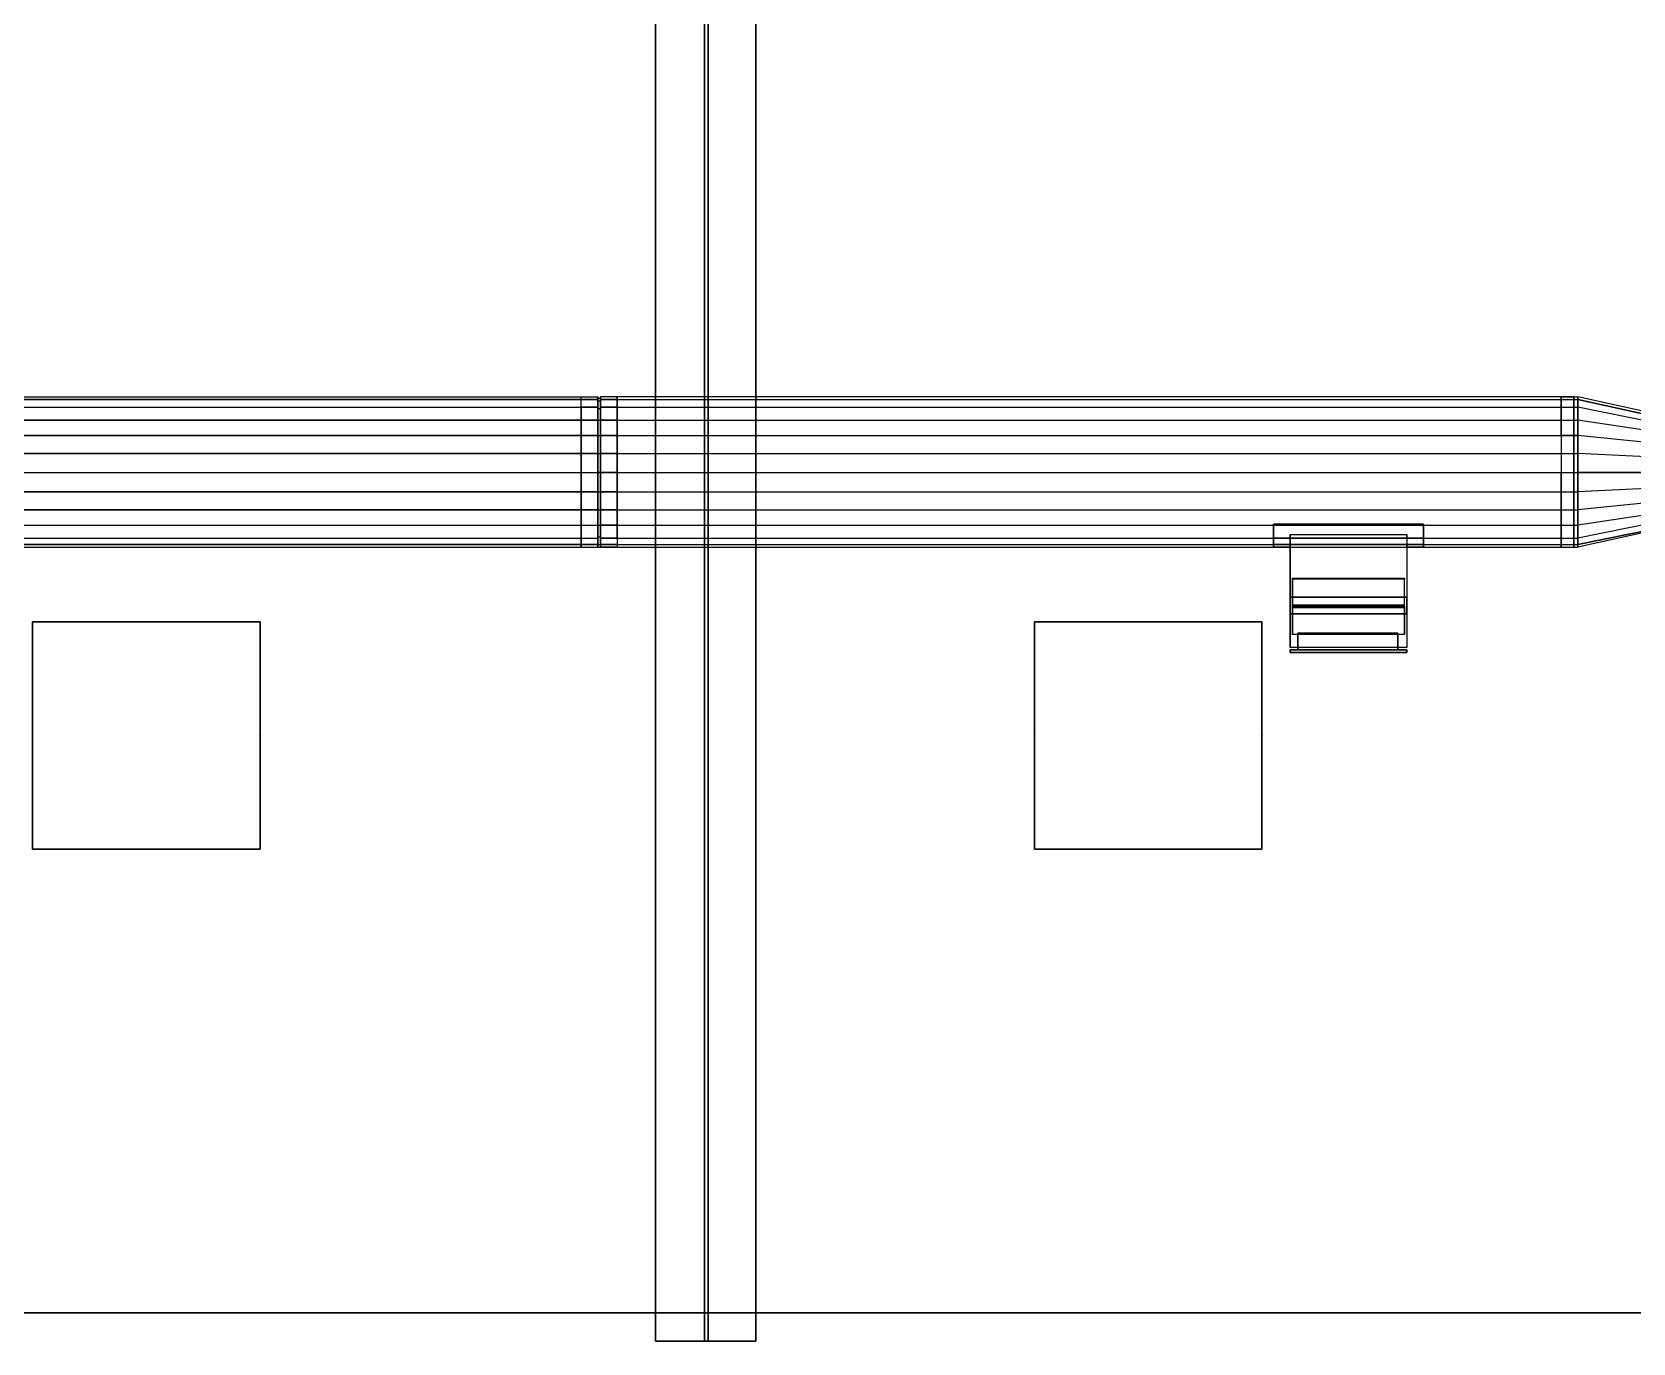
# Model space of a CAD drawing. Header units: metres. Extents: x 114 to 218, y 8 to 180.
# Drawn here: x 169.72 to 188.89, y 24.51 to 40.2 of the extents above; entities that cross this region are included whole.
import ezdxf

# ---------------------------------------------------------------- set-up
doc = ezdxf.new("R2010")
doc.units = ezdxf.units.M
doc.header["$MEASUREMENT"] = 0
for name, color, linetype in [('E-LIGHT', 7, 'Continuous'), ('M-SA2S-ADist', 7, 'Continuous'), ('M-SA2S-Conn', 7, 'Continuous'), ('M-SA2S-Damp', 7, 'Continuous'), ('M-SA2S-Rect', 7, 'Continuous'), ('M-SA2S-Round', 7, 'Continuous'), ('S-3D-BEAM', 7, 'Continuous')]:
    doc.layers.add(name, color=color, linetype=linetype)

msp = doc.modelspace()

# ---------------------------------------------------------------- linework, layer by layer
at = {"layer": 'E-LIGHT', "color": 5, "true_color": 0x0000ff}
for points in [[(172.45, 30.42), (169.727, 30.42), (169.727, 33.142), (172.45, 33.142), (169.727, 33.142), (169.727, 30.42), (172.45, 30.42)], [(169.727, 33.142), (169.727, 33.142)], [(169.727, 33.142), (169.727, 33.142)], [(172.45, 33.142), (172.45, 30.42), (172.45, 33.142)], [(172.45, 33.142), (172.45, 33.142)], [(172.45, 33.142), (172.45, 33.142)], [(184.447, 30.42), (181.725, 30.42), (181.725, 33.142), (184.447, 33.142), (181.725, 33.142), (181.725, 30.42), (184.447, 30.42)], [(181.725, 33.142), (181.725, 33.142)], [(181.725, 33.142), (181.725, 33.142)], [(184.447, 33.142), (184.447, 30.42), (184.447, 33.142)], [(184.447, 33.142), (184.447, 33.142)], [(184.447, 33.142), (184.447, 33.142)], [(169.727, 31.789), (169.727, 31.789)], [(169.727, 31.774), (169.727, 31.774), (169.727, 31.774)], [(169.727, 31.758), (169.727, 31.758)], [(169.742, 31.774), (169.742, 31.774)], [(172.434, 31.774), (172.434, 31.774)], [(172.45, 31.789), (172.45, 31.789)], [(172.45, 31.774), (172.45, 31.774), (172.45, 31.774)], [(172.45, 31.758), (172.45, 31.758)], [(172.465, 31.774), (172.465, 31.774)], [(181.709, 31.774), (181.709, 31.774)], [(181.725, 31.789), (181.725, 31.789)], [(181.725, 31.774), (181.725, 31.774), (181.725, 31.774)], [(181.725, 31.758), (181.725, 31.758)], [(181.74, 31.774), (181.74, 31.774)], [(184.432, 31.774), (184.432, 31.774)], [(184.447, 31.789), (184.447, 31.789)], [(184.447, 31.774), (184.447, 31.774), (184.447, 31.774)], [(184.447, 31.758), (184.447, 31.758)], [(184.463, 31.774), (184.463, 31.774)], [(169.727, 30.42), (169.727, 30.42)], [(169.727, 30.42), (169.727, 30.42)], [(172.45, 30.42), (172.45, 30.42)], [(172.45, 30.42), (172.45, 30.42)], [(181.725, 30.42), (181.725, 30.42)], [(181.725, 30.42), (181.725, 30.42)], [(184.447, 30.42), (184.447, 30.42)], [(184.447, 30.42), (184.447, 30.42)]]:
    msp.add_lwpolyline(points, dxfattribs=at)
at = {"layer": 'M-SA2S-ADist', "color": 3, "true_color": 0x00ff00}
for points in [[(184.878, 32.804), (184.878, 33.004), (184.878, 32.804), (186.078, 32.804), (186.078, 33.004), (184.878, 33.004), (186.078, 33.004), (186.078, 32.804)], [(184.878, 33.004), (184.878, 33.004)], [(186.078, 33.004), (186.078, 33.004)], [(186.078, 33.004), (186.078, 33.004)], [(186.185, 32.773), (184.786, 32.773), (184.786, 32.804), (186.185, 32.804), (186.185, 32.773), (186.185, 32.804), (184.786, 32.804), (184.786, 32.773)], [(186.185, 32.773), (186.185, 32.804), (184.786, 32.804), (186.185, 32.804), (186.185, 32.773), (184.786, 32.773), (186.185, 32.773), (184.786, 32.773), (184.786, 32.804), (184.786, 32.773), (184.786, 32.773)], [(184.786, 32.804), (184.786, 32.804)], [(184.786, 32.804), (184.786, 32.804)], [(184.786, 32.804), (184.786, 32.804)], [(184.786, 32.804), (186.185, 32.804), (186.185, 32.773), (184.786, 32.773), (184.786, 32.804), (184.786, 32.773), (184.786, 32.804), (184.786, 32.773), (186.185, 32.773), (186.185, 32.804), (184.786, 32.804), (186.185, 32.804), (186.185, 32.773), (186.185, 32.804)], [(184.786, 32.804), (186.185, 32.804)], [(184.786, 32.773), (184.786, 32.804), (184.786, 32.773), (186.185, 32.773), (186.185, 32.804), (184.786, 32.804), (186.185, 32.804), (186.185, 32.773)], [(184.786, 32.804), (184.786, 32.804)], [(184.786, 32.804), (184.786, 32.804)], [(184.786, 32.804), (184.786, 32.804)], [(186.078, 32.804), (184.878, 32.804)], [(184.878, 32.804), (184.878, 32.804)], [(186.078, 32.804), (186.078, 32.804)], [(186.185, 32.804), (186.185, 32.804)], [(186.185, 32.804), (186.185, 32.804)], [(186.185, 32.804), (186.185, 32.804)], [(186.185, 32.804), (186.185, 32.804)], [(186.185, 32.804), (186.185, 32.804)], [(186.185, 32.804), (186.185, 32.804)], [(186.185, 32.804), (186.185, 32.804)], [(184.786, 32.773), (184.786, 32.773)], [(184.786, 32.773), (184.786, 32.773)], [(186.185, 32.773), (184.786, 32.773)], [(186.185, 32.773), (184.786, 32.773)], [(186.185, 32.773), (184.786, 32.773)], [(184.786, 32.773), (184.786, 32.773)], [(184.786, 32.773), (184.786, 32.773)], [(184.786, 32.773), (184.786, 32.773)], [(184.786, 32.773), (184.786, 32.773)], [(186.185, 32.773), (186.185, 32.773)], [(186.185, 32.773), (186.185, 32.773)], [(186.185, 32.773), (186.185, 32.773)], [(186.185, 32.773), (186.185, 32.773)], [(186.185, 32.773), (186.185, 32.773)], [(186.185, 32.773), (186.185, 32.773)], [(186.185, 32.773), (186.185, 32.773)]]:
    msp.add_lwpolyline(points, dxfattribs=at)
at = {"layer": 'M-SA2S-Conn', "color": 5, "true_color": 0x0000ff}
for points in [[(176.295, 35.711), (176.295, 35.804), (176.295, 35.834)], [(176.295, 35.711), (176.295, 35.804), (176.495, 35.804), (176.295, 35.804), (176.295, 35.834), (176.495, 35.834)], [(176.295, 35.834), (176.295, 35.834)], [(176.295, 35.804), (176.295, 35.804)], [(176.295, 35.804), (176.295, 35.804)], [(176.295, 35.557), (176.295, 35.711), (176.495, 35.711)], [(176.495, 35.711), (176.295, 35.711), (176.295, 35.557), (176.495, 35.557)], [(176.295, 35.711), (176.295, 35.711)], [(176.295, 35.711), (176.295, 35.711)], [(176.495, 34.696), (176.495, 34.481), (176.495, 34.296), (176.495, 34.142), (176.495, 34.065), (176.495, 34.035), (176.495, 34.065), (176.495, 34.142), (176.495, 34.296), (176.495, 34.481), (176.495, 34.696), (176.495, 34.927), (176.495, 35.157), (176.495, 35.373), (176.495, 35.557), (176.495, 35.711), (176.495, 35.804), (176.495, 35.834), (176.495, 35.804), (176.495, 35.711), (176.495, 35.557), (176.495, 35.373), (176.495, 35.157), (176.495, 34.927), (176.495, 34.696)], [(176.495, 35.834), (176.495, 35.834)], [(176.495, 35.788), (176.495, 35.819), (176.526, 35.819)], [(176.495, 35.819), (176.495, 35.788), (176.526, 35.788)], [(176.495, 35.819), (176.495, 35.819)], [(176.495, 35.804), (176.495, 35.804)], [(176.495, 35.804), (176.495, 35.804)], [(176.495, 35.696), (176.495, 35.788), (176.526, 35.788)], [(176.495, 35.788), (176.495, 35.696), (176.526, 35.696)], [(176.495, 35.788), (176.495, 35.788)], [(176.495, 35.788), (176.495, 35.788)], [(176.495, 35.711), (176.495, 35.711)], [(176.495, 35.711), (176.495, 35.711)], [(176.495, 35.557), (176.495, 35.696), (176.526, 35.696)], [(176.495, 35.696), (176.495, 35.557), (176.526, 35.557)], [(176.495, 35.696), (176.495, 35.696)], [(176.495, 35.696), (176.495, 35.696)], [(176.726, 35.834), (176.726, 35.804), (176.526, 35.804)], [(176.726, 35.804), (176.726, 35.834), (176.526, 35.834)], [(176.526, 34.065), (176.526, 34.142), (176.526, 34.296), (176.526, 34.481), (176.526, 34.696), (176.526, 34.927), (176.526, 35.157), (176.526, 35.373), (176.526, 35.557), (176.526, 35.711), (176.526, 35.804), (176.526, 35.834), (176.526, 35.804), (176.526, 35.711), (176.526, 35.557), (176.526, 35.373), (176.526, 35.157), (176.526, 34.927), (176.526, 34.696), (176.526, 34.481), (176.526, 34.296), (176.526, 34.142), (176.526, 34.065), (176.526, 34.035), (176.526, 34.065)], [(176.526, 35.834), (176.526, 35.834)], [(176.526, 35.373), (176.526, 35.557), (176.526, 35.696), (176.526, 35.788), (176.526, 35.819), (176.526, 35.788), (176.526, 35.696), (176.526, 35.557), (176.526, 35.373), (176.526, 35.157), (176.526, 34.927), (176.526, 34.696), (176.526, 34.481), (176.526, 34.296), (176.526, 34.158), (176.526, 34.065), (176.526, 34.035), (176.526, 34.065), (176.526, 34.158), (176.526, 34.296), (176.526, 34.481), (176.526, 34.696), (176.526, 34.927), (176.526, 35.157), (176.526, 35.373)], [(176.526, 35.819), (176.526, 35.819)], [(176.726, 35.804), (176.726, 35.711), (176.526, 35.711)], [(176.726, 35.711), (176.726, 35.804), (176.526, 35.804)], [(176.526, 35.804), (176.526, 35.804)], [(176.526, 35.804), (176.526, 35.804)], [(176.526, 35.788), (176.526, 35.788)], [(176.526, 35.788), (176.526, 35.788)], [(176.726, 35.711), (176.726, 35.557), (176.526, 35.557)], [(176.726, 35.557), (176.726, 35.711), (176.526, 35.711)], [(176.526, 35.711), (176.526, 35.711)], [(176.526, 35.711), (176.526, 35.711)], [(176.526, 35.696), (176.526, 35.696)], [(176.526, 35.696), (176.526, 35.696)], [(176.726, 35.834), (176.726, 35.834)], [(176.726, 35.804), (176.726, 35.804)], [(176.726, 35.804), (176.726, 35.804)], [(176.726, 35.711), (176.726, 35.711)], [(176.726, 35.711), (176.726, 35.711)], [(176.295, 35.373), (176.295, 35.557), (176.495, 35.557)], [(176.295, 35.557), (176.295, 35.373), (176.495, 35.373)], [(176.295, 35.557), (176.295, 35.557)], [(176.295, 35.557), (176.295, 35.557)], [(176.495, 35.373), (176.495, 35.557), (176.526, 35.557)], [(176.495, 35.557), (176.495, 35.373), (176.526, 35.373)], [(176.495, 35.557), (176.495, 35.557)], [(176.495, 35.557), (176.495, 35.557)], [(176.495, 35.557), (176.495, 35.557)], [(176.495, 35.557), (176.495, 35.557)], [(176.726, 35.557), (176.726, 35.373), (176.526, 35.373)], [(176.726, 35.373), (176.726, 35.557), (176.526, 35.557)], [(176.526, 35.557), (176.526, 35.557)], [(176.526, 35.557), (176.526, 35.557)], [(176.526, 35.557), (176.526, 35.557)], [(176.526, 35.557), (176.526, 35.557)], [(176.726, 35.557), (176.726, 35.557)], [(176.726, 35.557), (176.726, 35.557)], [(176.295, 35.157), (176.295, 35.373), (176.495, 35.373)], [(176.295, 35.373), (176.295, 35.157), (176.495, 35.157)], [(176.295, 35.373), (176.295, 35.373)], [(176.295, 35.373), (176.295, 35.373)], [(176.495, 35.157), (176.495, 35.373), (176.526, 35.373)], [(176.495, 35.373), (176.495, 35.157), (176.526, 35.157)], [(176.495, 35.373), (176.495, 35.373)], [(176.495, 35.373), (176.495, 35.373)], [(176.495, 35.373), (176.495, 35.373)], [(176.495, 35.373), (176.495, 35.373)], [(176.726, 35.373), (176.726, 35.157), (176.526, 35.157)], [(176.726, 35.157), (176.726, 35.373), (176.526, 35.373)], [(176.526, 35.373), (176.526, 35.373)], [(176.526, 35.373), (176.526, 35.373)], [(176.526, 35.373), (176.526, 35.373)], [(176.526, 35.373), (176.526, 35.373)], [(176.726, 35.373), (176.726, 35.373)], [(176.726, 35.373), (176.726, 35.373)], [(176.295, 34.927), (176.295, 35.157), (176.495, 35.157)], [(176.295, 35.157), (176.295, 34.927), (176.495, 34.927)], [(176.295, 35.157), (176.295, 35.157)], [(176.295, 35.157), (176.295, 35.157)], [(176.495, 34.927), (176.495, 35.157), (176.526, 35.157)], [(176.495, 35.157), (176.495, 34.927), (176.526, 34.927)], [(176.495, 35.157), (176.495, 35.157)], [(176.495, 35.157), (176.495, 35.157)], [(176.495, 35.157), (176.495, 35.157)], [(176.495, 35.157), (176.495, 35.157)], [(176.726, 35.157), (176.726, 34.927), (176.526, 34.927)], [(176.726, 34.927), (176.726, 35.157), (176.526, 35.157)], [(176.526, 35.157), (176.526, 35.157)], [(176.526, 35.157), (176.526, 35.157)], [(176.526, 35.157), (176.526, 35.157)], [(176.526, 35.157), (176.526, 35.157)], [(176.726, 35.157), (176.726, 35.157)], [(176.726, 35.157), (176.726, 35.157)], [(176.295, 34.696), (176.295, 34.927), (176.495, 34.927)], [(176.295, 34.927), (176.295, 34.696), (176.495, 34.696)], [(176.295, 34.927), (176.295, 34.927)], [(176.295, 34.927), (176.295, 34.927)], [(176.495, 34.927), (176.495, 34.696), (176.526, 34.696)], [(176.526, 34.927), (176.495, 34.927), (176.495, 34.696)], [(176.495, 34.927), (176.495, 34.927)], [(176.495, 34.927), (176.495, 34.927)], [(176.495, 34.927), (176.495, 34.927)], [(176.495, 34.927), (176.495, 34.927)], [(176.726, 34.927), (176.726, 34.696), (176.526, 34.696)], [(176.726, 34.696), (176.726, 34.927), (176.526, 34.927)], [(176.526, 34.927), (176.526, 34.927)], [(176.526, 34.927), (176.526, 34.927)], [(176.526, 34.927), (176.526, 34.927)], [(176.526, 34.927), (176.526, 34.927)], [(176.726, 34.927), (176.726, 34.927)], [(176.726, 34.927), (176.726, 34.927)], [(176.295, 34.481), (176.295, 34.696), (176.495, 34.696)], [(176.295, 34.696), (176.295, 34.481), (176.495, 34.481)], [(176.295, 34.696), (176.295, 34.696)], [(176.295, 34.696), (176.295, 34.696)], [(176.495, 34.696), (176.495, 34.481), (176.526, 34.481)], [(176.495, 34.481), (176.495, 34.696), (176.526, 34.696)], [(176.495, 34.696), (176.495, 34.696)], [(176.495, 34.696), (176.495, 34.696)], [(176.495, 34.696), (176.495, 34.696)], [(176.495, 34.696), (176.495, 34.696)], [(176.726, 34.696), (176.726, 34.481), (176.526, 34.481)], [(176.726, 34.481), (176.726, 34.696), (176.526, 34.696)], [(176.526, 34.696), (176.526, 34.696)], [(176.526, 34.696), (176.526, 34.696)], [(176.526, 34.696), (176.526, 34.696)], [(176.526, 34.696), (176.526, 34.696)], [(176.726, 34.696), (176.726, 34.696)], [(176.726, 34.696), (176.726, 34.696)], [(176.295, 34.296), (176.295, 34.481), (176.495, 34.481)], [(176.295, 34.481), (176.295, 34.296), (176.495, 34.296)], [(176.295, 34.481), (176.295, 34.481)], [(176.295, 34.481), (176.295, 34.481)], [(176.495, 34.481), (176.495, 34.296), (176.526, 34.296)], [(176.495, 34.296), (176.495, 34.481), (176.526, 34.481)], [(176.495, 34.481), (176.495, 34.481)], [(176.495, 34.481), (176.495, 34.481)], [(176.495, 34.481), (176.495, 34.481)], [(176.495, 34.481), (176.495, 34.481)], [(176.726, 34.481), (176.726, 34.296), (176.526, 34.296)], [(176.726, 34.296), (176.726, 34.481), (176.526, 34.481)], [(176.526, 34.481), (176.526, 34.481)], [(176.526, 34.481), (176.526, 34.481)], [(176.526, 34.481), (176.526, 34.481)], [(176.526, 34.481), (176.526, 34.481)], [(176.726, 34.481), (176.726, 34.481)], [(176.726, 34.481), (176.726, 34.481)], [(176.295, 34.142), (176.295, 34.296), (176.495, 34.296)], [(176.295, 34.296), (176.295, 34.142), (176.495, 34.142)], [(176.295, 34.296), (176.295, 34.296)], [(176.295, 34.296), (176.295, 34.296)], [(176.295, 34.065), (176.295, 34.142), (176.495, 34.142)], [(176.295, 34.142), (176.295, 34.065), (176.495, 34.065)], [(176.295, 34.142), (176.295, 34.142)], [(176.295, 34.142), (176.295, 34.142)], [(176.495, 34.296), (176.495, 34.158), (176.526, 34.158)], [(176.495, 34.158), (176.495, 34.296), (176.526, 34.296)], [(176.495, 34.296), (176.495, 34.296)], [(176.495, 34.296), (176.495, 34.296)], [(176.495, 34.296), (176.495, 34.296)], [(176.495, 34.296), (176.495, 34.296)], [(176.495, 34.158), (176.495, 34.065), (176.526, 34.065)], [(176.495, 34.065), (176.495, 34.158), (176.526, 34.158)], [(176.495, 34.158), (176.495, 34.158)], [(176.495, 34.158), (176.495, 34.158)], [(176.495, 34.142), (176.495, 34.142)], [(176.495, 34.142), (176.495, 34.142)], [(176.726, 34.296), (176.726, 34.142), (176.526, 34.142)], [(176.526, 34.142), (176.726, 34.142), (176.726, 34.296), (176.526, 34.296)], [(176.526, 34.296), (176.526, 34.296)], [(176.526, 34.296), (176.526, 34.296)], [(176.526, 34.296), (176.526, 34.296)], [(176.526, 34.296), (176.526, 34.296)], [(176.526, 34.158), (176.526, 34.158)], [(176.526, 34.158), (176.526, 34.158)], [(176.726, 34.142), (176.726, 34.065), (176.526, 34.065), (176.726, 34.065), (176.726, 34.035), (176.526, 34.035)], [(176.526, 34.142), (176.526, 34.142)], [(176.526, 34.142), (176.526, 34.142)], [(176.726, 34.296), (176.726, 34.296)], [(176.726, 34.296), (176.726, 34.296)], [(176.726, 34.142), (176.726, 34.065), (176.726, 34.035)], [(176.726, 34.142), (176.726, 34.142)], [(176.726, 34.142), (176.726, 34.142)], [(176.295, 34.035), (176.295, 34.065), (176.495, 34.065)], [(176.295, 34.065), (176.295, 34.035), (176.495, 34.035)], [(176.295, 34.065), (176.295, 34.065)], [(176.295, 34.065), (176.295, 34.065)], [(176.295, 34.035), (176.295, 34.035)], [(176.495, 34.065), (176.495, 34.035), (176.526, 34.035)], [(176.495, 34.035), (176.495, 34.065), (176.526, 34.065)], [(176.495, 34.065), (176.495, 34.065)], [(176.495, 34.065), (176.495, 34.065)], [(176.495, 34.065), (176.495, 34.065)], [(176.495, 34.065), (176.495, 34.065)], [(176.495, 34.035), (176.495, 34.035)], [(176.495, 34.035), (176.495, 34.035)], [(176.526, 34.065), (176.526, 34.065)], [(176.526, 34.065), (176.526, 34.065)], [(176.526, 34.065), (176.526, 34.065)], [(176.526, 34.065), (176.526, 34.065)], [(176.526, 34.035), (176.526, 34.035)], [(176.526, 34.035), (176.526, 34.035)], [(176.726, 34.065), (176.726, 34.065)], [(176.726, 34.065), (176.726, 34.065)], [(176.726, 34.035), (176.726, 34.035)]]:
    msp.add_lwpolyline(points, dxfattribs=at)
at = {"layer": 'M-SA2S-Damp', "color": 1, "true_color": 0xff0000}
for points in [[(184.817, 33.665), (184.817, 33.65)], [(186.155, 33.342), (184.817, 33.342), (184.817, 33.665), (186.155, 33.665)], [(184.817, 33.665), (184.817, 33.665)], [(186.155, 33.65), (184.817, 33.65), (184.817, 33.327), (186.155, 33.327), (186.155, 33.65)], [(184.817, 33.65), (184.817, 33.65)], [(186.155, 33.342), (186.155, 33.665), (186.155, 33.65)], [(186.155, 33.665), (186.155, 33.665)], [(186.155, 33.65), (186.155, 33.65)], [(184.786, 33.435), (184.786, 33.435)], [(186.185, 33.235), (186.185, 33.435), (184.786, 33.435), (184.786, 33.235), (184.786, 33.435), (186.185, 33.435), (186.185, 33.235), (184.786, 33.235), (184.786, 33.435), (186.185, 33.435), (186.185, 33.235), (186.185, 33.435), (184.786, 33.435), (184.786, 33.235)], [(184.786, 33.435), (184.786, 33.435)], [(184.786, 33.435), (184.786, 33.435)], [(186.185, 33.435), (186.185, 33.435)], [(186.185, 33.435), (186.185, 33.435)], [(186.185, 33.435), (186.185, 33.435)], [(186.185, 33.435), (186.185, 33.435)], [(186.185, 33.235), (184.786, 33.235), (186.185, 33.235), (184.786, 33.235)], [(184.786, 33.235), (184.786, 33.235)], [(184.786, 33.235), (184.786, 33.235)], [(184.817, 33.327), (184.817, 33.327), (184.817, 33.342)], [(184.817, 33.327), (186.155, 33.327), (184.817, 33.327), (186.155, 33.327), (186.155, 33.342), (184.817, 33.342), (186.155, 33.342), (184.817, 33.342), (186.155, 33.342)], [(184.817, 33.342), (184.817, 33.342)], [(186.155, 32.989), (184.817, 32.989), (184.817, 33.327), (186.155, 33.327)], [(186.155, 33.327), (186.155, 33.327), (186.155, 32.989), (186.155, 33.312), (184.817, 33.312), (184.817, 32.989)], [(184.817, 33.327), (186.155, 33.327), (184.817, 33.327)], [(186.155, 33.327), (184.817, 33.327), (186.155, 33.327)], [(184.817, 33.327), (184.817, 33.327), (186.155, 33.327)], [(186.155, 33.312), (186.155, 33.327), (184.817, 33.327), (184.817, 33.312), (186.155, 33.312), (184.817, 33.312), (186.155, 33.312)], [(184.817, 33.327), (184.817, 33.327)], [(184.817, 33.327), (184.817, 33.327)], [(184.817, 33.327), (184.817, 33.327)], [(184.817, 33.312), (184.817, 33.312)], [(186.155, 33.342), (186.155, 33.342)], [(186.155, 33.342), (186.155, 33.342)], [(186.155, 33.327), (186.155, 33.327)], [(186.155, 33.327), (186.155, 33.327)], [(186.155, 33.327), (186.155, 33.327)], [(186.155, 33.327), (186.155, 33.327)], [(186.155, 33.312), (186.155, 33.312)], [(186.185, 33.235), (186.185, 33.235)], [(186.185, 33.235), (186.185, 33.235)], [(186.155, 32.989), (184.817, 32.989)], [(184.817, 32.989), (184.817, 32.989)], [(186.155, 32.989), (186.155, 32.989)], [(186.155, 32.989), (186.155, 32.989)]]:
    msp.add_lwpolyline(points, dxfattribs=at)
at = {"layer": 'M-SA2S-Rect', "color": 5, "true_color": 0x0000ff}
for points in [[(184.586, 34.311), (184.586, 34.296), (184.586, 34.142), (184.586, 34.065)], [(184.586, 34.142), (184.586, 34.296), (184.586, 34.311), (184.586, 34.296)], [(184.586, 34.311), (186.385, 34.311), (184.586, 34.311), (186.385, 34.311), (184.586, 34.311), (184.586, 34.296), (186.385, 34.296)], [(184.586, 34.311), (184.586, 34.311)], [(184.586, 34.311), (184.586, 34.311)], [(184.586, 34.296), (186.385, 34.296)], [(184.586, 34.296), (184.586, 34.142), (186.385, 34.142), (186.385, 34.296), (184.586, 34.296)], [(186.385, 34.296), (186.385, 34.142), (184.586, 34.142), (184.586, 34.296), (186.385, 34.296)], [(184.586, 34.296), (184.586, 34.296)], [(184.586, 34.296), (184.586, 34.296)], [(184.586, 34.296), (184.586, 34.296)], [(184.586, 34.296), (184.586, 34.296)], [(184.586, 34.142), (184.786, 34.142)], [(184.786, 34.065), (184.786, 34.142), (184.586, 34.142), (184.586, 34.065)], [(184.586, 34.142), (184.586, 34.065)], [(186.385, 34.065), (184.586, 34.065), (184.586, 34.142)], [(184.586, 34.142), (184.586, 34.142)], [(184.586, 34.142), (184.586, 34.142)], [(184.586, 34.142), (184.586, 34.142)], [(184.586, 34.142), (184.586, 34.142)], [(184.786, 34.142), (184.786, 34.188), (186.185, 34.188)], [(186.185, 32.835), (184.786, 32.835), (184.786, 34.188)], [(184.786, 34.065), (184.786, 34.142), (184.786, 34.188), (184.786, 32.835)], [(184.786, 34.188), (186.185, 34.188), (186.185, 32.835)], [(184.786, 34.188), (184.786, 34.188)], [(184.786, 34.188), (184.786, 34.188)], [(184.786, 34.142), (184.786, 34.142)], [(184.786, 34.142), (184.786, 34.142)], [(186.185, 34.188), (186.185, 34.142), (186.185, 34.065)], [(186.185, 34.142), (186.185, 34.188), (186.185, 32.835)], [(186.185, 34.188), (186.185, 34.188)], [(186.185, 34.188), (186.185, 34.188)], [(186.385, 34.142), (186.185, 34.142)], [(186.385, 34.142), (186.185, 34.142), (186.185, 34.065)], [(186.185, 34.142), (186.185, 34.142)], [(186.185, 34.142), (186.185, 34.142)], [(186.385, 34.142), (186.385, 34.065), (186.385, 34.142), (186.385, 34.296), (186.385, 34.311), (186.385, 34.296), (186.385, 34.142), (186.385, 34.065), (186.385, 34.035)], [(186.385, 34.296), (186.385, 34.311), (186.385, 34.296)], [(186.385, 34.311), (186.385, 34.311)], [(186.385, 34.311), (186.385, 34.311)], [(186.385, 34.296), (186.385, 34.296)], [(186.385, 34.296), (186.385, 34.296)], [(186.385, 34.296), (186.385, 34.296)], [(186.385, 34.296), (186.385, 34.296)], [(186.385, 34.065), (186.385, 34.142)], [(186.385, 34.142), (186.385, 34.142)], [(186.385, 34.142), (186.385, 34.142)], [(186.385, 34.142), (186.385, 34.142)], [(186.385, 34.142), (186.385, 34.142)], [(184.586, 34.035), (184.586, 34.065)], [(186.385, 34.035), (186.385, 34.065), (184.586, 34.065), (184.586, 34.035), (186.385, 34.035)], [(184.586, 34.065), (184.786, 34.065), (184.786, 34.035), (184.586, 34.035), (184.586, 34.065)], [(184.786, 34.035), (184.786, 34.065), (184.586, 34.065), (184.586, 34.035)], [(184.586, 34.065), (184.586, 34.065)], [(184.586, 34.065), (184.586, 34.065)], [(184.586, 34.065), (184.586, 34.065)], [(184.586, 34.065), (184.586, 34.065)], [(184.586, 34.035), (184.586, 34.035)], [(184.586, 34.035), (184.586, 34.035)], [(184.786, 34.065), (184.786, 34.065)], [(184.786, 34.065), (184.786, 34.065)], [(184.786, 34.035), (184.786, 34.035)], [(186.385, 34.065), (186.185, 34.065)], [(186.385, 34.035), (186.185, 34.035), (186.185, 34.065)], [(186.385, 34.035), (186.385, 34.065), (186.185, 34.065), (186.185, 34.035)], [(186.185, 34.065), (186.185, 34.065)], [(186.185, 34.065), (186.185, 34.065)], [(186.185, 34.035), (186.185, 34.035)], [(186.385, 34.065), (186.385, 34.035)], [(186.385, 34.065), (186.385, 34.065)], [(186.385, 34.065), (186.385, 34.065)], [(186.385, 34.065), (186.385, 34.065)], [(186.385, 34.065), (186.385, 34.065)], [(186.385, 34.035), (186.385, 34.035)], [(186.385, 34.035), (186.385, 34.035)], [(186.185, 32.835), (184.786, 32.835)], [(184.786, 32.835), (184.786, 32.835)], [(186.185, 32.835), (186.185, 32.835)]]:
    msp.add_lwpolyline(points, dxfattribs=at)
at = {"layer": 'M-SA2S-Round', "color": 5, "true_color": 0x0000ff}
for points in [[(164.497, 35.834), (164.497, 35.804), (176.495, 35.804), (176.495, 35.834)], [(164.497, 35.834), (176.495, 35.834), (176.495, 35.804), (164.497, 35.804), (164.497, 35.834)], [(164.497, 35.804), (164.497, 35.711), (176.495, 35.711), (176.495, 35.804)], [(164.497, 35.711), (164.497, 35.557), (176.495, 35.557), (176.495, 35.711)], [(164.497, 35.711), (176.495, 35.711), (176.495, 35.557), (164.497, 35.557), (164.497, 35.711)], [(176.495, 35.834), (176.495, 35.834)], [(176.495, 35.804), (176.495, 35.711)], [(176.495, 35.804), (176.495, 35.804)], [(176.495, 35.804), (176.495, 35.804)], [(176.495, 35.711), (176.495, 35.711)], [(176.495, 35.711), (176.495, 35.711)], [(176.526, 34.481), (176.526, 34.296), (176.526, 34.142), (176.526, 34.065), (176.526, 34.035), (176.526, 34.065), (176.526, 34.142), (176.526, 34.296), (176.526, 34.481), (176.526, 34.696), (176.526, 34.927), (176.526, 35.157), (176.526, 35.373), (176.526, 35.557), (176.526, 35.711), (176.526, 35.804), (176.526, 35.834), (176.526, 35.804), (176.526, 35.711), (176.526, 35.557), (176.526, 35.373), (176.526, 35.157), (176.526, 34.927), (176.526, 34.696), (176.526, 34.481)], [(188.185, 35.834), (176.526, 35.834)], [(176.526, 35.834), (176.526, 35.834)], [(176.526, 35.804), (188.185, 35.804)], [(176.526, 35.804), (188.185, 35.804)], [(176.526, 35.804), (176.526, 35.804)], [(176.526, 35.804), (176.526, 35.804)], [(176.526, 35.711), (188.185, 35.711)], [(176.526, 35.711), (188.185, 35.711)], [(176.526, 35.711), (176.526, 35.711)], [(176.526, 35.711), (176.526, 35.711)], [(188.031, 35.834), (188.031, 35.804), (188.231, 35.804)], [(188.031, 35.804), (188.031, 35.834), (188.231, 35.834)], [(188.031, 35.834), (188.031, 35.834)], [(188.031, 35.804), (188.031, 35.711), (188.231, 35.711)], [(188.031, 35.711), (188.031, 35.804), (188.231, 35.804)], [(188.031, 35.804), (188.031, 35.804)], [(188.031, 35.804), (188.031, 35.804)], [(188.031, 35.711), (188.031, 35.557), (188.231, 35.557)], [(188.031, 35.557), (188.031, 35.711), (188.231, 35.711)], [(188.031, 35.711), (188.031, 35.711)], [(188.031, 35.711), (188.031, 35.711)], [(188.185, 34.927), (188.185, 34.696), (188.185, 34.481), (188.185, 34.296), (188.185, 34.142), (188.185, 34.065), (188.185, 34.035), (188.185, 34.065), (188.185, 34.142), (188.185, 34.296), (188.185, 34.481), (188.185, 34.696), (188.185, 34.927), (188.185, 35.157), (188.185, 35.373), (188.185, 35.557), (188.185, 35.711), (188.185, 35.804), (188.185, 35.834), (188.185, 35.804), (188.185, 35.711), (188.185, 35.557), (188.185, 35.373), (188.185, 35.157), (188.185, 34.927)], [(188.185, 35.834), (188.185, 35.834)], [(188.185, 35.804), (188.185, 35.804)], [(188.185, 35.804), (188.185, 35.804)], [(188.185, 35.711), (188.185, 35.711)], [(188.185, 35.711), (188.185, 35.711)], [(188.231, 35.804), (188.231, 35.834), (188.231, 35.804), (189.139, 35.604), (189.139, 35.634)], [(189.139, 35.604), (189.139, 35.634), (188.231, 35.834)], [(188.231, 35.834), (188.231, 35.834)], [(189.139, 35.527), (189.139, 35.419), (188.231, 35.557), (188.231, 35.711), (188.231, 35.804)], [(189.139, 35.527), (189.139, 35.604), (188.231, 35.804), (188.231, 35.711), (188.231, 35.557)], [(188.231, 35.804), (188.231, 35.804)], [(188.231, 35.804), (188.231, 35.804)], [(189.139, 35.604), (189.139, 35.527), (188.231, 35.711)], [(189.139, 35.419), (189.139, 35.527), (188.231, 35.711)], [(188.231, 35.711), (188.231, 35.711)], [(188.231, 35.711), (188.231, 35.711)], [(164.497, 35.557), (164.497, 35.373), (176.495, 35.373), (176.495, 35.557)], [(176.495, 35.557), (176.495, 35.373), (164.497, 35.373), (164.497, 35.557)], [(176.495, 35.557), (176.495, 35.557)], [(176.495, 35.557), (176.495, 35.557)], [(176.526, 35.557), (188.185, 35.557)], [(176.526, 35.557), (188.185, 35.557)], [(176.526, 35.557), (176.526, 35.557)], [(176.526, 35.557), (176.526, 35.557)], [(188.031, 35.557), (188.031, 35.373), (188.231, 35.373)], [(188.231, 35.373), (188.031, 35.373), (188.031, 35.557), (188.231, 35.557)], [(188.031, 35.557), (188.031, 35.557)], [(188.031, 35.557), (188.031, 35.557)], [(188.185, 35.557), (188.185, 35.557)], [(188.185, 35.557), (188.185, 35.557)], [(189.139, 35.281), (189.139, 35.111), (188.231, 35.157), (188.231, 35.373), (188.231, 35.557)], [(189.139, 35.281), (189.139, 35.419), (188.231, 35.557), (188.231, 35.373), (188.231, 35.157)], [(188.231, 35.557), (188.231, 35.557)], [(188.231, 35.557), (188.231, 35.557)], [(164.497, 35.373), (164.497, 35.157), (176.495, 35.157), (176.495, 35.373)], [(176.495, 35.373), (176.495, 35.157), (164.497, 35.157), (164.497, 35.373)], [(176.495, 35.373), (176.495, 35.373)], [(176.495, 35.373), (176.495, 35.373)], [(176.526, 35.373), (188.185, 35.373)], [(176.526, 35.373), (188.185, 35.373)], [(176.526, 35.373), (176.526, 35.373)], [(176.526, 35.373), (176.526, 35.373)], [(188.031, 35.373), (188.031, 35.157), (188.031, 34.927)], [(188.031, 35.373), (188.031, 35.157), (188.231, 35.157)], [(188.031, 35.373), (188.031, 35.373)], [(188.031, 35.373), (188.031, 35.373)], [(188.185, 35.373), (188.185, 35.373)], [(188.185, 35.373), (188.185, 35.373)], [(189.139, 35.419), (189.139, 35.281), (188.231, 35.373)], [(189.139, 35.111), (189.139, 35.281), (188.231, 35.373)], [(188.231, 35.373), (188.231, 35.373)], [(188.231, 35.373), (188.231, 35.373)], [(164.497, 35.157), (164.497, 34.927), (176.495, 34.927), (176.495, 35.157)], [(176.495, 35.157), (176.495, 34.927)], [(176.495, 35.157), (176.495, 35.157)], [(176.495, 35.157), (176.495, 35.157)], [(176.526, 35.157), (188.185, 35.157)], [(176.526, 35.157), (188.185, 35.157)], [(176.526, 35.157), (176.526, 35.157)], [(176.526, 35.157), (176.526, 35.157)], [(188.031, 35.157), (188.231, 35.157)], [(188.031, 35.157), (188.031, 34.927), (188.231, 34.927)], [(188.031, 35.157), (188.031, 35.157)], [(188.031, 35.157), (188.031, 35.157)], [(188.185, 35.157), (188.185, 35.157)], [(188.185, 35.157), (188.185, 35.157)], [(188.231, 34.927), (188.231, 35.157)], [(189.139, 34.927), (189.139, 35.111), (188.231, 35.157), (188.231, 34.927), (188.231, 34.696)], [(188.231, 35.157), (188.231, 35.157)], [(188.231, 35.157), (188.231, 35.157)], [(164.497, 34.927), (164.497, 34.696), (176.495, 34.696), (176.495, 34.927)], [(164.497, 34.927), (176.495, 34.927), (176.495, 34.696), (164.497, 34.696), (164.497, 34.927)], [(176.495, 34.927), (176.495, 34.927)], [(176.495, 34.927), (176.495, 34.927)], [(176.526, 34.927), (188.185, 34.927)], [(176.526, 34.927), (188.185, 34.927)], [(176.526, 34.927), (176.526, 34.927)], [(176.526, 34.927), (176.526, 34.927)], [(188.031, 34.696), (188.031, 34.927), (188.231, 34.927)], [(188.031, 34.927), (188.031, 34.696), (188.231, 34.696)], [(188.031, 34.927), (188.031, 34.927)], [(188.031, 34.927), (188.031, 34.927)], [(188.185, 34.927), (188.185, 34.927)], [(188.185, 34.927), (188.185, 34.927)], [(189.139, 34.742), (189.139, 34.927), (188.231, 34.927)], [(188.231, 34.696), (188.231, 34.927), (189.139, 34.927), (189.139, 34.742), (188.231, 34.696)], [(188.231, 34.927), (188.231, 34.927)], [(188.231, 34.927), (188.231, 34.927)], [(189.139, 34.573), (189.139, 34.742), (188.231, 34.696), (188.231, 34.481), (188.231, 34.296)], [(189.139, 34.742), (189.139, 34.573), (188.231, 34.481)], [(164.497, 34.696), (164.497, 34.481), (176.495, 34.481), (176.495, 34.696)], [(176.495, 34.696), (176.495, 34.481), (164.497, 34.481), (164.497, 34.696)], [(176.495, 34.696), (176.495, 34.696)], [(176.495, 34.696), (176.495, 34.696)], [(176.526, 34.696), (188.185, 34.696)], [(176.526, 34.696), (188.185, 34.696)], [(176.526, 34.696), (176.526, 34.696)], [(176.526, 34.696), (176.526, 34.696)], [(188.031, 34.481), (188.031, 34.696), (188.231, 34.696)], [(188.031, 34.696), (188.031, 34.481), (188.231, 34.481)], [(188.031, 34.696), (188.031, 34.696)], [(188.031, 34.696), (188.031, 34.696)], [(188.185, 34.696), (188.185, 34.696)], [(188.185, 34.696), (188.185, 34.696)], [(189.139, 34.573), (189.139, 34.435), (188.231, 34.296), (188.231, 34.481), (188.231, 34.696)], [(188.231, 34.696), (188.231, 34.696)], [(188.231, 34.696), (188.231, 34.696)], [(189.139, 34.435), (189.139, 34.573), (188.231, 34.481)], [(164.497, 34.481), (164.497, 34.296), (176.495, 34.296), (176.495, 34.481)], [(176.495, 34.481), (176.495, 34.296)], [(176.495, 34.481), (176.495, 34.481)], [(176.495, 34.481), (176.495, 34.481)], [(176.526, 34.481), (188.185, 34.481)], [(176.526, 34.481), (188.185, 34.481)], [(176.526, 34.481), (176.526, 34.481)], [(176.526, 34.481), (176.526, 34.481)], [(188.031, 34.296), (188.031, 34.481), (188.231, 34.481)], [(188.031, 34.481), (188.031, 34.296), (188.231, 34.296)], [(188.031, 34.481), (188.031, 34.481)], [(188.031, 34.481), (188.031, 34.481)], [(188.185, 34.481), (188.185, 34.481)], [(188.185, 34.481), (188.185, 34.481)], [(188.231, 34.481), (188.231, 34.481)], [(188.231, 34.481), (188.231, 34.481)], [(189.139, 34.327), (189.139, 34.435), (188.231, 34.296), (188.231, 34.142), (188.231, 34.065)], [(189.139, 34.435), (189.139, 34.327), (188.231, 34.142)], [(189.139, 34.25), (189.139, 34.327), (188.231, 34.142)], [(189.139, 34.327), (189.139, 34.25), (188.231, 34.065), (188.231, 34.142), (188.231, 34.296)], [(164.497, 34.296), (164.497, 34.142), (176.495, 34.142), (176.495, 34.296)], [(164.497, 34.142), (164.497, 34.296), (176.495, 34.296), (176.495, 34.142)], [(164.497, 34.142), (164.497, 34.065), (176.495, 34.065), (176.495, 34.142)], [(164.497, 34.065), (164.497, 34.142), (176.495, 34.142), (176.495, 34.065)], [(176.495, 34.296), (176.495, 34.296)], [(176.495, 34.296), (176.495, 34.296)], [(176.495, 34.142), (176.495, 34.142)], [(176.495, 34.142), (176.495, 34.142)], [(176.526, 34.296), (188.185, 34.296)], [(176.526, 34.296), (188.185, 34.296)], [(176.526, 34.296), (176.526, 34.296)], [(176.526, 34.296), (176.526, 34.296)], [(176.526, 34.142), (188.185, 34.142)], [(176.526, 34.142), (188.185, 34.142)], [(176.526, 34.142), (176.526, 34.142)], [(176.526, 34.142), (176.526, 34.142)], [(188.031, 34.142), (188.031, 34.296), (188.231, 34.296)], [(188.031, 34.296), (188.031, 34.142), (188.231, 34.142)], [(188.031, 34.296), (188.031, 34.296)], [(188.031, 34.296), (188.031, 34.296)], [(188.031, 34.065), (188.031, 34.142), (188.231, 34.142)], [(188.031, 34.142), (188.031, 34.065), (188.231, 34.065)], [(188.031, 34.142), (188.031, 34.142)], [(188.031, 34.142), (188.031, 34.142)], [(188.185, 34.296), (188.185, 34.296)], [(188.185, 34.296), (188.185, 34.296)], [(188.185, 34.142), (188.185, 34.142)], [(188.185, 34.142), (188.185, 34.142)], [(188.231, 34.296), (188.231, 34.296)], [(188.231, 34.296), (188.231, 34.296)], [(188.231, 34.065), (188.231, 34.035), (188.231, 34.065), (189.139, 34.25), (189.139, 34.235)], [(189.139, 34.25), (189.139, 34.235), (188.231, 34.035)], [(188.231, 34.142), (188.231, 34.142)], [(188.231, 34.142), (188.231, 34.142)], [(176.495, 34.035), (176.495, 34.065), (164.497, 34.065), (164.497, 34.035), (176.495, 34.035), (176.495, 34.065)], [(176.495, 34.065), (176.495, 34.065)], [(176.495, 34.065), (176.495, 34.065)], [(176.495, 34.035), (176.495, 34.035)], [(176.526, 34.065), (188.185, 34.065)], [(176.526, 34.065), (188.185, 34.065)], [(176.526, 34.065), (176.526, 34.065)], [(176.526, 34.065), (176.526, 34.065)], [(176.526, 34.035), (188.185, 34.035)], [(176.526, 34.035), (176.526, 34.035)], [(188.031, 34.035), (188.031, 34.065), (188.231, 34.065)], [(188.031, 34.065), (188.031, 34.035), (188.231, 34.035)], [(188.031, 34.065), (188.031, 34.065)], [(188.031, 34.065), (188.031, 34.065)], [(188.031, 34.035), (188.031, 34.035)], [(188.185, 34.065), (188.185, 34.065)], [(188.185, 34.065), (188.185, 34.065)], [(188.185, 34.035), (188.185, 34.035)], [(188.231, 34.065), (188.231, 34.065)], [(188.231, 34.065), (188.231, 34.065)], [(188.231, 34.035), (188.231, 34.035)]]:
    msp.add_lwpolyline(points, dxfattribs=at)
at = {"layer": 'S-3D-BEAM', "color": 4, "true_color": 0x00ffff}
for points in [[(177.187, 78.719), (177.187, 24.529), (177.187, 78.719)], [(178.387, 24.529), (177.187, 24.529), (177.187, 24.529), (177.187, 78.719), (178.387, 78.719), (178.387, 24.529)], [(177.187, 24.529), (178.387, 24.529), (178.387, 24.529), (178.387, 78.719), (177.187, 78.719), (177.187, 24.529)], [(177.187, 78.719), (177.187, 24.529), (177.187, 78.719)], [(177.772, 24.529), (177.187, 24.529), (177.187, 24.529), (177.187, 78.719), (177.772, 78.719), (177.772, 24.529)], [(177.772, 24.529), (177.187, 24.529), (177.772, 24.529), (177.772, 24.529), (177.772, 78.719), (177.187, 78.719), (177.187, 24.529), (178.387, 24.529), (177.818, 24.529)], [(177.772, 78.719), (177.772, 24.529), (177.772, 78.719)], [(177.818, 24.529), (178.387, 24.529), (178.387, 24.529), (178.387, 78.719), (177.818, 78.719), (177.818, 24.529)], [(177.818, 78.719), (177.818, 24.529), (177.818, 78.719)], [(178.387, 24.529), (177.818, 24.529), (177.818, 24.529), (177.818, 78.719), (178.387, 78.719), (178.387, 24.529)], [(178.387, 78.719), (178.387, 24.529), (178.387, 78.719)], [(178.387, 78.719), (178.387, 24.529), (178.387, 78.719)], [(201.798, 24.867), (201.798, 23.667), (201.798, 23.667), (129.796, 23.667), (129.796, 24.867), (201.798, 24.867)], [(129.796, 24.867), (201.798, 24.867), (129.796, 24.867)], [(201.798, 24.298), (201.798, 24.867), (201.798, 24.867), (129.796, 24.867), (129.796, 24.298), (201.798, 24.298)], [(201.798, 24.867), (201.798, 24.298), (201.798, 24.298), (129.796, 24.298), (129.796, 24.867), (201.798, 24.867)], [(129.796, 24.867), (201.798, 24.867), (129.796, 24.867)], [(201.798, 23.667), (201.798, 24.867), (201.798, 24.867), (129.796, 24.867), (129.796, 23.667), (201.798, 23.667)], [(177.818, 24.529), (178.387, 24.529), (178.387, 24.529), (177.187, 24.529), (177.772, 24.529)], [(177.187, 24.529), (177.187, 24.529)], [(177.772, 24.529), (177.772, 24.529)], [(177.818, 24.529), (177.818, 24.529)]]:
    msp.add_lwpolyline(points, dxfattribs=at)

doc.saveas('drawing.dxf')
